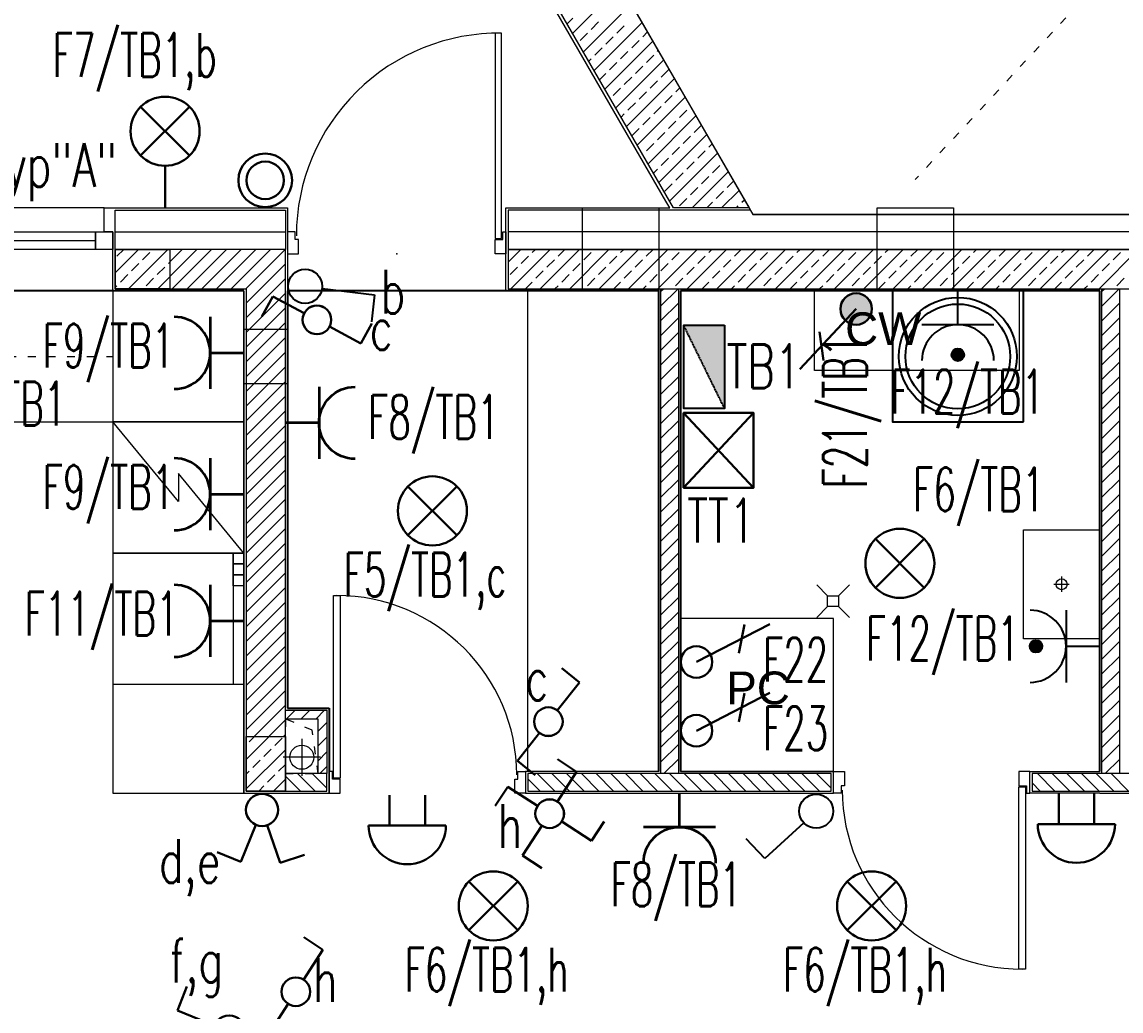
# Model space of a CAD drawing. Header units: millimetres. Extents: x 1780 to 154263, y -7240 to 17216.
# Drawn here: x 114942 to 115445, y 3319 to 3772 of the extents above; entities that cross this region are included whole.
import ezdxf

# ---------------------------------------------------------------- set-up
doc = ezdxf.new("R2010")
doc.units = ezdxf.units.MM
doc.linetypes.add('ACAD_ISO03W100', pattern=[30, 12, -18])
doc.linetypes.add('DASHED2', pattern=[0.375, 0.25, -0.125])
for name, color, linetype, lineweight in [('2d_SX_aranżacja drukowana', 200, 'Continuous', 5), ('2d_SX_aranżacja niedrukowana', 191, 'Continuous', 5), ('2d_SX_gruba przekroje', 90, 'Continuous', 20), ('2d_SX_instalacje', 200, 'Continuous', 9), ('2d_SX_instalacje szkic - kanalizacja sanitarna', 44, 'Continuous', 5), ('2d_SX_instalacje szkic - wentylacja wywiew', 14, 'Continuous', 5), ('2d_SX_przebicia', 96, 'Continuous', 13), ('2d_SX_stolarka drzwiowa', 211, 'Continuous', 5), ('2d_SX_stolarka okienna', 5, 'Continuous', 5), ('2d_SX_stolarka okznaczenia', 251, 'Continuous', 5), ('2d_SX_szraf', 251, 'Continuous', 0), ('2d_SX_warstwy', 181, 'Continuous', 9), ('2d_SX_widok', 10, 'Continuous', 9), ('SX_PZT_utwardzona', 10, 'Continuous', 9)]:
    doc.layers.add(name, color=color, linetype=linetype, lineweight=lineweight)
doc.layers.add('2d_SX_powierzchnia', color=251, linetype='Continuous', plot=False)
doc.layers.add('2d_SX_rewizja 18 września', color=210, linetype='Continuous')
doc.layers.add('60 instalacje elektryka', color=10, linetype='Continuous')
doc.styles.add('OPIS', font='simplex.shx', dxfattribs={"width": 0.7, "height": 4})
doc.linetypes.add('ZIGZAG', pattern='A,0.00254,-5.08,[131,ltypeshp.shx,S=5.08,R=0,X=-5.08,Y=0],-10.16,[131,ltypeshp.shx,S=5.08,R=180,X=5.08,Y=0],-5.08', length=20.32254)

# ---------------------------------------------------------------- blocks, each defined once
blk = doc.blocks.new('PDKLD B2')
at = {"color": 8}
blk.add_line((107766.88, -12637.1), (107706.88, -12637.1), dxfattribs=at)
blk.add_lwpolyline([(107766.88, -12697.1), (107766.88, -12637.1), (107706.88, -12637.1), (107706.88, -12697.1), (107766.88, -12697.1)], close=True, dxfattribs=at)
for radius in [27, 24]:
    blk.add_circle((107736.88, -12667.1), radius, dxfattribs=at)
at = {"layer": '2d_SX_aranżacja drukowana', "color": 8}
for p, q in [((107409.88, -12637.1), (106989.88, -12637.1)), ((107409.88, -12637.1), (106989.88, -12637.1)), ((107409.88, -12637.1), (107349.88, -12637.1)), ((107349.88, -12637.1), (107349.88, -12867.1)), ((107409.88, -12867.1), (107409.88, -12637.1)), ((107409.88, -12697.1), (107409.88, -12637.1)), ((107409.88, -12697.1), (107409.88, -12637.1)), ((107049.88, -12697.1), (107409.88, -12697.1)), ((107049.88, -12697.1), (107409.88, -12697.1)), ((107379.88, -12733.5), (107349.88, -12697.1)), ((107409.88, -12697.1), (107349.88, -12697.1)), ((107349.88, -12697.1), (107349.88, -12757.1)), ((107409.88, -12757.1), (107409.88, -12697.1)), ((107409.88, -12757.1), (107379.88, -12720.7)), ((107379.88, -12720.7), (107379.88, -12733.5)), ((107349.88, -12757.1), (107409.88, -12757.1)), ((107349.88, -12867.1), (107409.88, -12867.1))]:
    blk.add_line(p, q, dxfattribs=at)
at = {"layer": '2d_SX_aranżacja drukowana', "color": 8, "ltscale": 5}
for p, q in [((107671.28, -12673.6), (107671.28, -12637.1)), ((107764.98, -12637.1), (107764.98, -12673.6)), ((107609.88, -12767.3), (107609.88, -12673.6)), ((107764.98, -12673.6), (107671.28, -12673.6)), ((107609.88, -12777.1), (107609.88, -12697.1)), ((107801.88, -12746.41), (107801.88, -12796.41)), ((107349.88, -12757.1), (107349.88, -12817.1)), ((107409.88, -12757.1), (107349.88, -12757.1)), ((107404.88, -12762.1), (107404.88, -12757.1)), ((107404.88, -12757.1), (107409.88, -12757.1)), ((107409.88, -12757.1), (107404.88, -12757.1)), ((107404.88, -12757.1), (107404.88, -12817.1)), ((107409.88, -12757.1), (107409.88, -12762.1)), ((107409.88, -12817.1), (107409.88, -12757.1)), ((107404.88, -12767.1), (107404.88, -12762.1)), ((107404.88, -12762.1), (107409.88, -12762.1)), ((107409.88, -12762.1), (107404.88, -12762.1)), ((107409.88, -12762.1), (107409.88, -12767.1)), ((107404.88, -12772.1), (107404.88, -12767.1)), ((107404.88, -12767.1), (107409.88, -12767.1)), ((107409.88, -12767.1), (107404.88, -12767.1)), ((107409.88, -12767.1), (107409.88, -12772.1)), ((107409.88, -12772.1), (107404.88, -12772.1)), ((107609.88, -12787.1), (107609.88, -12857.1)), ((107679.88, -12787.1), (107609.88, -12787.1)), ((107609.88, -12787.1), (107609.88, -12857.1)), ((107679.88, -12857.1), (107679.88, -12787.1)), ((107349.88, -12817.1), (107409.88, -12817.1)), ((107609.88, -12857.1), (107679.88, -12857.1)), ((107609.88, -12857.1), (107679.88, -12857.1))]:
    blk.add_line(p, q, dxfattribs=at)
at = {"layer": '2d_SX_aranżacja drukowana', "color": 8, "linetype": 'ACAD_ISO03W100', "ltscale": 0.3}
blk.add_line((107049.88, -12667.1), (107349.88, -12667.1), dxfattribs=at)
at = {"layer": '2d_SX_aranżacja drukowana', "color": 8, "ltscale": 5}
blk.add_lwpolyline([(107801.88, -12796.41), (107766.88, -12796.41), (107766.88, -12746.41), (107801.88, -12746.41)], close=True, dxfattribs=at)
for points in [[(107780.88, -12771.41), (107787.88, -12771.41)], [(107784.38, -12767.91), (107784.38, -12774.91)]]:
    blk.add_lwpolyline(points, dxfattribs=at)
blk.add_circle((107784.38, -12771.41), 2.5, dxfattribs=at)
at = {"layer": '2d_SX_aranżacja niedrukowana', "color": 8}
for p, q in [((107539.88, -12637.1), (107599.88, -12637.1)), ((107539.88, -12857.1), (107539.88, -12637.1)), ((107599.88, -12637.1), (107599.88, -12857.1)), ((107599.88, -12857.1), (107539.88, -12857.1))]:
    blk.add_line(p, q, dxfattribs=at)
at = {"layer": '2d_SX_gruba przekroje', "color": 8}
for p, q in [((107426.38, -12226.92), (107642.99, -12602.1)), ((107603.14, -12596.08), (107394.88, -12235.36)), ((107345.88, -12610.1), (107345.88, -12599.1)), ((107345.88, -12599.1), (107349.88, -12599.1)), ((107349.88, -12599.1), (107429.88, -12599.1)), ((107429.88, -12599.1), (107429.88, -12637.1)), ((107529.88, -12637.1), (107529.88, -12599.1)), ((107529.88, -12599.1), (107604.88, -12599.1)), ((107604.88, -12599.1), (107603.14, -12596.08)), ((107642.99, -12602.1), (108237.38, -12602.1)), ((107349.88, -12610.1), (107345.88, -12610.1)), ((107349.88, -12637.1), (107349.88, -12610.1)), ((107409.88, -12637.1), (107349.88, -12637.1)), ((107409.88, -12637.1), (107409.88, -12857.1)), ((107429.88, -12637.1), (107429.88, -12637.1)), ((107429.88, -12828.1), (107429.88, -12637.1)), ((107599.88, -12637.1), (107529.88, -12637.1)), ((107599.88, -12637.1), (107599.88, -12857.1)), ((107609.88, -12857.1), (107609.88, -12637.1)), ((107801.88, -12637.1), (107609.88, -12637.1)), ((107801.88, -12857.1), (107801.88, -12637.1)), ((107448.88, -12828.1), (107429.88, -12828.1)), ((107448.88, -12828.1), (107429.88, -12828.1)), ((107448.88, -12857.1), (107448.88, -12828.1)), ((107448.88, -12857.1), (107448.88, -12828.1)), ((107409.88, -12857.1), (107409.88, -12867.1)), ((107448.88, -12867.1), (107448.88, -12857.1)), ((107599.88, -12857.1), (107538.88, -12857.1)), ((107538.88, -12857.1), (107538.88, -12867.1)), ((107679.88, -12857.1), (107609.88, -12857.1)), ((107679.88, -12867.1), (107679.88, -12857.1)), ((107769.88, -12867.1), (107769.88, -12857.1)), ((107769.88, -12857.1), (107801.88, -12857.1)), ((107409.88, -12867.1), (107448.88, -12867.1)), ((107538.88, -12867.1), (107679.88, -12867.1)), ((107801.88, -12867.1), (107769.88, -12867.1)), ((107801.88, -12867.1), (107861.88, -12867.1))]:
    blk.add_line(p, q, dxfattribs=at)
at = {"layer": '2d_SX_instalacje', "color": 8}
for points in [[(107677.23, -12776.62), (107672.23, -12771.62)], [(107682.23, -12776.62), (107687.23, -12771.62)], [(107677.23, -12781.62), (107672.23, -12786.62)], [(107682.23, -12781.62), (107687.23, -12786.62)]]:
    blk.add_lwpolyline(points, dxfattribs=at)
blk.add_lwpolyline([(107677.23, -12781.62), (107677.23, -12776.62), (107682.23, -12776.62), (107682.23, -12781.62)], close=True, dxfattribs=at)
at = {"layer": '2d_SX_instalacje szkic - kanalizacja sanitarna', "color": 8}
for p, q in [((107436.38, -12842.1), (107436.38, -12859.1)), ((107444.88, -12850.6), (107427.88, -12850.6))]:
    blk.add_line(p, q, dxfattribs=at)
blk.add_circle((107436.38, -12850.6), 5.5, dxfattribs=at)
at = {"layer": '2d_SX_instalacje szkic - wentylacja wywiew', "color": 8, "linetype": 'ACAD_ISO03W100', "ltscale": 0.3}
blk.add_line((108191.13, -12077.34), (107717.38, -12586.09), dxfattribs=at)
at = {"layer": '2d_SX_powierzchnia', "color": 8}
for p, q in [((107409.88, -12637.1), (106989.88, -12637.1)), ((107599.88, -12637.1), (107429.88, -12637.1)), ((107429.88, -12637.1), (107429.88, -12828.1)), ((107599.88, -12857.1), (107599.88, -12637.1)), ((107801.88, -12637.1), (107609.88, -12637.1)), ((107609.88, -12637.1), (107609.88, -12857.1)), ((107801.88, -12857.1), (107801.88, -12637.1)), ((107429.88, -12828.1), (107448.88, -12828.1)), ((107448.88, -12828.1), (107448.88, -12857.1))]:
    blk.add_line(p, q, dxfattribs=at)
at = {"layer": '2d_SX_przebicia', "color": 8}
for p, q in [((107564.88, -12637.1), (107564.88, -12599.1)), ((107564.88, -12599.1), (107599.88, -12599.1)), ((107599.88, -12599.1), (107599.88, -12637.1)), ((107699.88, -12637.1), (107699.88, -12599.1)), ((107699.88, -12599.1), (107734.88, -12599.1)), ((107734.88, -12599.1), (107734.88, -12637.1)), ((107599.88, -12637.1), (107564.88, -12637.1)), ((107734.88, -12637.1), (107699.88, -12637.1)), ((107409.88, -12654.6), (107429.88, -12654.6)), ((107409.88, -12679.6), (107409.88, -12654.6)), ((107429.88, -12654.6), (107429.88, -12679.6)), ((107429.88, -12679.6), (107409.88, -12679.6))]:
    blk.add_line(p, q, dxfattribs=at)
at = {"layer": '2d_SX_przebicia', "color": 8, "linetype": 'ACAD_ISO03W100', "ltscale": 0.3}
for p, q in [((107441.12, -12838.22), (107428.88, -12833.1)), ((107443.88, -12833.1), (107428.88, -12833.1)), ((107428.88, -12833.1), (107428.88, -12858.1)), ((107443.88, -12858.1), (107443.88, -12833.1)), ((107443.88, -12858.1), (107441.12, -12838.22)), ((107428.88, -12858.1), (107443.88, -12858.1))]:
    blk.add_line(p, q, dxfattribs=at)
at = {"layer": '2d_SX_stolarka drzwiowa', "color": 8}
for p, q in [((107527.87, -12519.09), (107524.87, -12519.09)), ((107524.87, -12519.09), (107524.88, -12613.1)), ((107527.87, -12519.09), (107524.87, -12519.09)), ((107524.87, -12519.09), (107524.88, -12613.1)), ((107527.88, -12613.1), (107527.87, -12519.09)), ((107527.88, -12613.1), (107527.87, -12519.09)), ((107433.38, -12610.1), (107429.88, -12610.1)), ((107429.88, -12610.1), (107429.88, -12620.1)), ((107433.38, -12610.1), (107429.88, -12610.1)), ((107429.88, -12610.1), (107429.88, -12620.1)), ((107433.38, -12613.6), (107433.38, -12610.1)), ((107433.38, -12613.6), (107433.38, -12610.1)), ((107528.38, -12613.6), (107528.38, -12610.1)), ((107528.38, -12610.1), (107529.88, -12610.1)), ((107528.38, -12613.6), (107528.38, -12610.1)), ((107528.38, -12610.1), (107529.88, -12610.1)), ((107529.88, -12610.1), (107529.88, -12620.1)), ((107529.88, -12610.1), (107529.88, -12620.1)), ((107434.88, -12613.6), (107433.38, -12613.6)), ((107434.88, -12613.6), (107433.38, -12613.6)), ((107434.88, -12620.1), (107434.88, -12613.6)), ((107434.88, -12620.1), (107434.88, -12613.6)), ((107524.88, -12613.1), (107527.88, -12613.1)), ((107524.88, -12613.1), (107527.88, -12613.1)), ((107524.88, -12613.6), (107528.38, -12613.6)), ((107524.88, -12620.1), (107524.88, -12613.6)), ((107524.88, -12613.6), (107528.38, -12613.6)), ((107524.88, -12620.1), (107524.88, -12613.6)), ((107429.88, -12620.1), (107434.88, -12620.1)), ((107429.88, -12620.1), (107434.88, -12620.1)), ((107529.88, -12620.1), (107524.88, -12620.1)), ((107529.88, -12620.1), (107524.88, -12620.1)), ((107450.88, -12860.1), (107450.88, -12776.6)), ((107450.88, -12776.6), (107453.88, -12776.6)), ((107453.88, -12776.6), (107453.88, -12860.1)), ((107450.38, -12857.1), (107448.88, -12857.1)), ((107448.88, -12857.1), (107448.88, -12867.1)), ((107450.38, -12860.6), (107450.38, -12857.1)), ((107535.38, -12857.1), (107538.88, -12857.1)), ((107535.38, -12860.6), (107535.38, -12857.1)), ((107538.88, -12857.1), (107538.88, -12867.1)), ((107679.88, -12867.1), (107679.88, -12857.1)), ((107679.88, -12857.1), (107684.88, -12857.1)), ((107684.88, -12857.1), (107684.88, -12863.6)), ((107769.88, -12857.1), (107764.88, -12857.1)), ((107764.88, -12857.1), (107764.88, -12863.6)), ((107769.88, -12867.1), (107769.88, -12857.1)), ((107453.88, -12860.6), (107450.38, -12860.6)), ((107453.88, -12860.1), (107450.88, -12860.1)), ((107453.88, -12867.1), (107453.88, -12860.6)), ((107533.88, -12867.1), (107533.88, -12860.6)), ((107533.88, -12860.6), (107535.38, -12860.6)), ((107448.88, -12867.1), (107453.88, -12867.1)), ((107538.88, -12867.1), (107533.88, -12867.1)), ((107683.38, -12867.1), (107679.88, -12867.1)), ((107684.88, -12863.6), (107683.38, -12863.6)), ((107683.38, -12863.6), (107683.38, -12867.1)), ((107764.88, -12863.6), (107768.38, -12863.6)), ((107764.88, -12947.6), (107764.88, -12864.1)), ((107764.88, -12864.1), (107767.88, -12864.1)), ((107767.88, -12864.1), (107767.88, -12947.6)), ((107768.38, -12863.6), (107768.38, -12867.1)), ((107768.38, -12867.1), (107769.88, -12867.1)), ((107767.88, -12947.6), (107764.88, -12947.6))]:
    blk.add_line(p, q, dxfattribs=at)
at = {"layer": '2d_SX_stolarka okienna', "color": 8}
for p, q in [((107147.88, -12610.1), (107341.88, -12610.1)), ((107341.88, -12618.1), (107341.88, -12610.1)), ((107341.88, -12610.1), (107349.88, -12610.1)), ((107341.88, -12610.1), (107341.88, -12618.1)), ((107349.88, -12610.1), (107349.88, -12618.1)), ((107147.88, -12614.1), (107341.88, -12614.1)), ((107341.88, -12618.1), (107147.88, -12618.1)), ((107349.88, -12618.1), (107341.88, -12618.1)), ((107349.88, -12618.1), (107349.88, -12618.1))]:
    blk.add_line(p, q, dxfattribs=at)
at = {"layer": '2d_SX_stolarka okznaczenia', "color": 8}
for centre, radius, start, end in [((107526.73, -12611.94), 92.85, 89.2932, 179.9404), ((107526.73, -12611.94), 92.85, 89.2932, 179.9404), ((107452.45, -12859.02), 82.43, 0.2975, 90.0508), ((107766.3, -12865.17), 82.43, 180.2975, 270.0508)]:
    blk.add_arc(centre, radius, start, end, dxfattribs=at)
blk.add_point((107479.88, -12620.1), dxfattribs=at)
blk.add_point((107479.88, -12620.1), dxfattribs=at)
at = {"layer": '2d_SX_szraf', "color": 8, "linetype": 'Continuous'}
for p, q in [((107560.44, -12519.13), (107582.41, -12497.17)), ((107565.37, -12527.67), (107587.34, -12505.71)), ((107557.98, -12514.86), (107560.52, -12512.31)), ((107568.94, -12517.36), (107572.31, -12513.99)), ((107570.3, -12536.21), (107592.27, -12514.25)), ((107563.89, -12522.41), (107567.26, -12519.05)), ((107580.73, -12519.05), (107584.1, -12515.68)), ((107592.52, -12520.73), (107594.73, -12518.52)), ((107575.24, -12544.75), (107597.2, -12522.79)), ((107575.68, -12524.1), (107579.05, -12520.73)), ((107587.47, -12525.78), (107590.83, -12522.41)), ((107570.63, -12529.15), (107574, -12525.78)), ((107582.41, -12530.83), (107585.78, -12527.47)), ((107594.2, -12532.52), (107597.57, -12529.15)), ((107599.25, -12527.47), (107599.66, -12527.06)), ((107567.84, -12531.94), (107568.94, -12530.83)), ((107577.36, -12535.88), (107580.73, -12532.52)), ((107580.17, -12553.29), (107602.13, -12531.33)), ((107589.15, -12537.57), (107592.52, -12534.2)), ((107572.77, -12540.48), (107575.68, -12537.57)), ((107584.1, -12542.62), (107587.47, -12539.25)), ((107585.1, -12561.83), (107607.06, -12539.87)), ((107600.94, -12539.25), (107604.3, -12535.88)), ((107579.05, -12547.67), (107582.41, -12544.3)), ((107595.88, -12544.3), (107599.25, -12540.94)), ((107607.67, -12545.99), (107609.52, -12544.14)), ((107590.03, -12570.37), (107611.99, -12548.41)), ((107590.83, -12549.35), (107594.2, -12545.99)), ((107602.62, -12551.04), (107605.99, -12547.67)), ((107585.78, -12554.41), (107589.15, -12551.04)), ((107597.57, -12556.09), (107600.94, -12552.72)), ((107609.35, -12557.77), (107612.72, -12554.41)), ((107614.41, -12552.72), (107614.45, -12552.67)), ((107582.63, -12557.56), (107584.1, -12556.09)), ((107592.52, -12561.14), (107595.88, -12557.77)), ((107594.96, -12578.91), (107616.92, -12556.94)), ((107604.3, -12562.82), (107607.67, -12559.46)), ((107587.56, -12566.1), (107590.83, -12562.82)), ((107599.25, -12567.88), (107602.62, -12564.51)), ((107616.09, -12564.51), (107619.38, -12561.21)), ((107594.2, -12572.93), (107597.57, -12569.56)), ((107599.89, -12587.45), (107621.85, -12565.48)), ((107611.04, -12569.56), (107614.41, -12566.19)), ((107622.83, -12571.24), (107624.31, -12569.75)), ((107592.49, -12574.64), (107592.52, -12574.61)), ((107604.82, -12595.99), (107626.78, -12574.02)), ((107605.99, -12574.61), (107609.35, -12571.24)), ((107617.77, -12576.3), (107621.14, -12572.93)), ((107600.94, -12579.66), (107604.3, -12576.3)), ((107612.72, -12581.35), (107616.09, -12577.98)), ((107624.51, -12583.03), (107627.88, -12579.66)), ((107597.42, -12583.18), (107599.25, -12581.35)), ((107607.67, -12586.4), (107611.04, -12583.03)), ((107615.19, -12599.09), (107631.71, -12582.56)), ((107619.46, -12588.08), (107622.83, -12584.71)), ((107602.62, -12591.45), (107605.99, -12588.08)), ((107614.41, -12593.13), (107617.77, -12589.77)), ((107631.24, -12589.77), (107634.18, -12586.83)), ((107609.35, -12598.18), (107612.72, -12594.82)), ((107626.19, -12594.82), (107629.56, -12591.45)), ((107628.67, -12599.08), (107636.64, -12591.1)), ((107637.98, -12596.5), (107639.11, -12595.37)), ((107621.93, -12599.08), (107624.51, -12596.5)), ((107635.41, -12599.07), (107636.3, -12598.18)), ((107350.88, -12628.77), (107361.55, -12618.1)), ((107351.67, -12621.24), (107354.81, -12618.1)), ((107357.02, -12636.1), (107375.02, -12618.1)), ((107363.45, -12622.93), (107366.82, -12619.56)), ((107375.88, -12623.81), (107381.59, -12618.1)), ((107375.88, -12630.55), (107388.33, -12618.1)), ((107377.06, -12636.1), (107395.06, -12618.1)), ((107383.8, -12636.1), (107401.8, -12618.1)), ((107390.53, -12636.1), (107408.53, -12618.1)), ((107397.27, -12636.1), (107415.27, -12618.1)), ((107404, -12636.1), (107422, -12618.1)), ((107410.74, -12636.1), (107428.74, -12618.1)), ((107530.88, -12623.88), (107536.66, -12618.1)), ((107532.13, -12636.1), (107550.13, -12618.1)), ((107541.94, -12619.56), (107543.4, -12618.1)), ((107545.6, -12636.1), (107563.6, -12618.1)), ((107553.72, -12621.24), (107556.87, -12618.1)), ((107559.07, -12636.1), (107577.07, -12618.1)), ((107565.51, -12622.93), (107568.88, -12619.56)), ((107572.54, -12636.1), (107590.54, -12618.1)), ((107582.35, -12619.56), (107583.81, -12618.1)), ((107586.01, -12636.1), (107604.01, -12618.1)), ((107594.13, -12621.24), (107597.28, -12618.1)), ((107599.48, -12636.1), (107617.48, -12618.1)), ((107605.92, -12622.93), (107609.29, -12619.56)), ((107612.95, -12636.1), (107630.95, -12618.1)), ((107622.76, -12619.56), (107624.22, -12618.1)), ((107626.43, -12636.1), (107644.43, -12618.1)), ((107634.54, -12621.24), (107637.69, -12618.1)), ((107639.9, -12636.1), (107657.9, -12618.1)), ((107646.33, -12622.93), (107649.7, -12619.56)), ((107653.37, -12636.1), (107671.37, -12618.1)), ((107663.17, -12619.56), (107664.63, -12618.1)), ((107666.84, -12636.1), (107684.84, -12618.1)), ((107674.96, -12621.24), (107678.1, -12618.1)), ((107680.31, -12636.1), (107698.31, -12618.1)), ((107686.74, -12622.93), (107690.11, -12619.56)), ((107693.78, -12636.1), (107711.78, -12618.1)), ((107703.58, -12619.56), (107705.04, -12618.1)), ((107707.25, -12636.1), (107725.25, -12618.1)), ((107715.37, -12621.24), (107718.51, -12618.1)), ((107720.72, -12636.1), (107738.72, -12618.1)), ((107727.15, -12622.93), (107730.52, -12619.56)), ((107734.19, -12636.1), (107752.19, -12618.1)), ((107743.99, -12619.56), (107745.45, -12618.1)), ((107747.66, -12636.1), (107765.66, -12618.1)), ((107755.78, -12621.24), (107758.92, -12618.1)), ((107761.13, -12636.1), (107779.13, -12618.1)), ((107767.56, -12622.93), (107770.93, -12619.56)), ((107774.6, -12636.1), (107792.6, -12618.1)), ((107784.4, -12619.56), (107785.86, -12618.1)), ((107788.07, -12636.1), (107806.07, -12618.1)), ((107796.19, -12621.24), (107799.33, -12618.1)), ((107801.54, -12636.1), (107819.54, -12618.1)), ((107807.98, -12622.93), (107811.34, -12619.56)), ((107358.4, -12627.98), (107361.77, -12624.61)), ((107375.24, -12624.61), (107375.88, -12623.97)), ((107410.88, -12642.69), (107428.88, -12624.69)), ((107536.88, -12624.61), (107540.25, -12621.24)), ((107548.67, -12626.29), (107552.04, -12622.93)), ((107560.46, -12627.98), (107563.83, -12624.61)), ((107577.3, -12624.61), (107580.66, -12621.24)), ((107589.08, -12626.29), (107592.45, -12622.93)), ((107600.87, -12627.98), (107604.24, -12624.61)), ((107617.71, -12624.61), (107621.07, -12621.24)), ((107629.49, -12626.29), (107632.86, -12622.93)), ((107641.28, -12627.98), (107644.65, -12624.61)), ((107658.12, -12624.61), (107661.49, -12621.24)), ((107669.9, -12626.29), (107673.27, -12622.93)), ((107681.69, -12627.98), (107685.06, -12624.61)), ((107698.53, -12624.61), (107701.9, -12621.24)), ((107710.32, -12626.29), (107713.68, -12622.93)), ((107722.1, -12627.98), (107725.47, -12624.61)), ((107738.94, -12624.61), (107742.31, -12621.24)), ((107750.73, -12626.29), (107754.09, -12622.93)), ((107762.51, -12627.98), (107765.88, -12624.61)), ((107779.35, -12624.61), (107782.72, -12621.24)), ((107791.14, -12626.29), (107794.51, -12622.93)), ((107802.92, -12627.98), (107806.29, -12624.61)), ((107353.35, -12633.03), (107356.72, -12629.66)), ((107370.19, -12629.66), (107373.56, -12626.29)), ((107531.83, -12629.66), (107535.2, -12626.29)), ((107543.62, -12631.34), (107546.99, -12627.98)), ((107555.41, -12633.03), (107558.77, -12629.66)), ((107572.24, -12629.66), (107575.61, -12626.29)), ((107584.03, -12631.34), (107587.4, -12627.98)), ((107595.82, -12633.03), (107599.18, -12629.66)), ((107612.66, -12629.66), (107616.02, -12626.29)), ((107624.44, -12631.34), (107627.81, -12627.98)), ((107636.23, -12633.03), (107639.6, -12629.66)), ((107653.07, -12629.66), (107656.43, -12626.29)), ((107664.85, -12631.34), (107668.22, -12627.98)), ((107676.64, -12633.03), (107680.01, -12629.66)), ((107693.48, -12629.66), (107696.85, -12626.29)), ((107705.26, -12631.34), (107708.63, -12627.98)), ((107717.05, -12633.03), (107720.42, -12629.66)), ((107733.89, -12629.66), (107737.26, -12626.29)), ((107745.68, -12631.34), (107749.04, -12627.98)), ((107757.46, -12633.03), (107760.83, -12629.66)), ((107774.3, -12629.66), (107777.67, -12626.29)), ((107786.09, -12631.34), (107789.45, -12627.98)), ((107797.87, -12633.03), (107801.24, -12629.66)), ((107350.88, -12635.5), (107351.67, -12634.71)), ((107365.14, -12634.71), (107368.5, -12631.34)), ((107370.49, -12636.1), (107375.88, -12630.71)), ((107410.88, -12649.43), (107428.88, -12631.43)), ((107538.87, -12636.1), (107541.94, -12633.03)), ((107552.34, -12636.1), (107553.72, -12634.71)), ((107567.19, -12634.71), (107570.56, -12631.34)), ((107579.28, -12636.1), (107582.35, -12633.03)), ((107592.75, -12636.1), (107594.13, -12634.71)), ((107607.6, -12634.71), (107610.97, -12631.34)), ((107619.69, -12636.1), (107622.76, -12633.03)), ((107633.16, -12636.1), (107634.54, -12634.71)), ((107648.01, -12634.71), (107651.38, -12631.34)), ((107660.1, -12636.1), (107663.17, -12633.03)), ((107673.57, -12636.1), (107674.96, -12634.71)), ((107688.43, -12634.71), (107691.79, -12631.34)), ((107700.51, -12636.1), (107703.58, -12633.03)), ((107713.98, -12636.1), (107715.37, -12634.71)), ((107728.84, -12634.71), (107732.2, -12631.34)), ((107740.92, -12636.1), (107743.99, -12633.03)), ((107754.39, -12636.1), (107755.78, -12634.71)), ((107769.25, -12634.71), (107772.62, -12631.34)), ((107781.33, -12636.1), (107784.4, -12633.03)), ((107794.8, -12636.1), (107796.19, -12634.71)), ((107809.66, -12634.71), (107813.03, -12631.34)), ((107410.88, -12656.16), (107428.88, -12638.16)), ((107600.88, -12637.23), (107602.01, -12636.1)), ((107600.88, -12643.97), (107608.75, -12636.1)), ((107802.88, -12637.29), (107804.07, -12636.1)), ((107802.88, -12644.02), (107810.8, -12636.1)), ((107410.88, -12662.9), (107428.88, -12644.9)), ((107600.88, -12650.7), (107608.88, -12642.7)), ((107802.88, -12650.76), (107810.88, -12642.76)), ((107600.88, -12657.44), (107608.88, -12649.44)), ((107802.88, -12657.49), (107810.88, -12649.49)), ((107410.88, -12669.64), (107428.88, -12651.64)), ((107410.88, -12676.37), (107428.88, -12658.37)), ((107600.88, -12664.17), (107608.88, -12656.17)), ((107802.88, -12664.23), (107810.88, -12656.23)), ((107410.88, -12683.11), (107428.88, -12665.11)), ((107600.88, -12670.91), (107608.88, -12662.91)), ((107802.88, -12670.96), (107810.88, -12662.96)), ((107600.88, -12677.64), (107608.88, -12669.64)), ((107802.88, -12677.7), (107810.88, -12669.7)), ((107410.88, -12689.84), (107428.88, -12671.84)), ((107410.88, -12696.58), (107428.88, -12678.58)), ((107600.88, -12684.38), (107608.88, -12676.38)), ((107802.88, -12684.43), (107810.88, -12676.43)), ((107410.88, -12703.31), (107428.88, -12685.31)), ((107600.88, -12691.11), (107608.88, -12683.11)), ((107802.88, -12691.17), (107810.88, -12683.17)), ((107600.88, -12697.85), (107608.88, -12689.85)), ((107802.88, -12697.9), (107810.88, -12689.9)), ((107410.88, -12710.05), (107428.88, -12692.05)), ((107410.88, -12716.78), (107428.88, -12698.78)), ((107600.88, -12704.58), (107608.88, -12696.58)), ((107802.88, -12704.64), (107810.88, -12696.64)), ((107410.88, -12723.52), (107428.88, -12705.52)), ((107600.88, -12711.32), (107608.88, -12703.32)), ((107802.88, -12711.37), (107810.88, -12703.37)), ((107600.88, -12718.05), (107608.88, -12710.05)), ((107802.88, -12718.11), (107810.88, -12710.11)), ((107410.88, -12730.25), (107428.88, -12712.25)), ((107410.88, -12736.99), (107428.88, -12718.99)), ((107600.88, -12724.79), (107608.88, -12716.79)), ((107802.88, -12724.84), (107810.88, -12716.84)), ((107410.88, -12743.72), (107428.88, -12725.72)), ((107600.88, -12731.52), (107608.88, -12723.52)), ((107802.88, -12731.58), (107810.88, -12723.58)), ((107600.88, -12738.26), (107608.88, -12730.26)), ((107802.88, -12738.31), (107810.88, -12730.31)), ((107410.88, -12750.46), (107428.88, -12732.46)), ((107410.88, -12757.19), (107428.88, -12739.19)), ((107600.88, -12744.99), (107608.88, -12736.99)), ((107802.88, -12745.05), (107810.88, -12737.05)), ((107410.88, -12763.93), (107428.88, -12745.93)), ((107600.88, -12751.73), (107608.88, -12743.73)), ((107802.88, -12751.78), (107810.88, -12743.78)), ((107600.88, -12758.46), (107608.88, -12750.46)), ((107802.88, -12758.52), (107810.88, -12750.52)), ((107410.88, -12770.66), (107428.88, -12752.66)), ((107410.88, -12777.4), (107428.88, -12759.4)), ((107600.88, -12765.2), (107608.88, -12757.2)), ((107802.88, -12765.26), (107810.88, -12757.26)), ((107410.88, -12784.13), (107428.88, -12766.13)), ((107600.88, -12771.93), (107608.88, -12763.93)), ((107802.88, -12771.99), (107810.88, -12763.99)), ((107600.88, -12778.67), (107608.88, -12770.67)), ((107802.88, -12778.73), (107810.88, -12770.73)), ((107410.88, -12790.87), (107428.88, -12772.87)), ((107410.88, -12797.6), (107428.88, -12779.6)), ((107600.88, -12785.41), (107608.88, -12777.41)), ((107802.88, -12785.46), (107810.88, -12777.46)), ((107410.88, -12804.34), (107428.88, -12786.34)), ((107600.88, -12792.14), (107608.88, -12784.14)), ((107802.88, -12792.2), (107810.88, -12784.2)), ((107600.88, -12798.88), (107608.88, -12790.88)), ((107802.88, -12798.93), (107810.88, -12790.93)), ((107410.88, -12811.07), (107428.88, -12793.07)), ((107410.88, -12817.81), (107428.88, -12799.81)), ((107600.88, -12805.61), (107608.88, -12797.61)), ((107802.88, -12805.67), (107810.88, -12797.67)), ((107410.88, -12824.54), (107428.88, -12806.54)), ((107600.88, -12812.35), (107608.88, -12804.35)), ((107802.88, -12812.4), (107810.88, -12804.4)), ((107600.88, -12819.08), (107608.88, -12811.08)), ((107802.88, -12819.14), (107810.88, -12811.14)), ((107410.88, -12831.28), (107428.88, -12813.28)), ((107410.88, -12838.02), (107428.88, -12820.02)), ((107600.88, -12825.82), (107608.88, -12817.82)), ((107802.88, -12825.87), (107810.88, -12817.87)), ((107414.53, -12841.1), (107428.88, -12826.75)), ((107600.88, -12832.55), (107608.88, -12824.55)), ((107802.88, -12832.61), (107810.88, -12824.61)), ((107429.27, -12833.1), (107433.27, -12829.1)), ((107436, -12833.1), (107440, -12829.1)), ((107442.74, -12833.1), (107446.74, -12829.1)), ((107600.88, -12839.29), (107608.88, -12831.29)), ((107802.88, -12839.34), (107810.88, -12831.34)), ((107421.27, -12841.1), (107428.88, -12833.49)), ((107443.88, -12838.69), (107447.88, -12834.69)), ((107410.88, -12851.65), (107421.43, -12841.1)), ((107412.28, -12843.5), (107414.69, -12841.1)), ((107424.07, -12845.19), (107427.44, -12841.82)), ((107428, -12841.1), (107428.88, -12840.22)), ((107443.88, -12845.43), (107447.88, -12841.43)), ((107600.88, -12846.02), (107608.88, -12838.02)), ((107802.88, -12846.08), (107810.88, -12838.08)), ((107410.88, -12865.12), (107428.88, -12847.12)), ((107419.02, -12850.24), (107422.39, -12846.87)), ((107600.88, -12852.76), (107608.88, -12844.76)), ((107802.88, -12852.81), (107810.88, -12844.81)), ((107413.97, -12855.29), (107417.33, -12851.92)), ((107443.88, -12852.16), (107447.88, -12848.16)), ((107602.27, -12858.1), (107608.88, -12851.49)), ((107804.33, -12858.1), (107810.88, -12851.55)), ((107410.88, -12858.38), (107412.28, -12856.97)), ((107425.75, -12856.97), (107428.88, -12853.85)), ((107444.68, -12858.1), (107447.88, -12854.9)), ((107420.7, -12862.03), (107424.07, -12858.66)), ((107423.37, -12866.1), (107428.88, -12860.59)), ((107428.88, -12859.26), (107435.71, -12866.1)), ((107434.45, -12858.1), (107442.45, -12866.1)), ((107441.18, -12858.1), (107447.88, -12864.79)), ((107539.88, -12860.5), (107545.48, -12866.1)), ((107544.21, -12858.1), (107552.21, -12866.1)), ((107550.95, -12858.1), (107558.95, -12866.1)), ((107557.68, -12858.1), (107565.68, -12866.1)), ((107564.42, -12858.1), (107572.42, -12866.1)), ((107571.15, -12858.1), (107579.15, -12866.1)), ((107577.89, -12858.1), (107585.89, -12866.1)), ((107584.62, -12858.1), (107592.62, -12866.1)), ((107591.36, -12858.1), (107599.36, -12866.1)), ((107598.09, -12858.1), (107606.09, -12866.1)), ((107604.83, -12858.1), (107612.83, -12866.1)), ((107611.56, -12858.1), (107619.56, -12866.1)), ((107618.3, -12858.1), (107626.3, -12866.1)), ((107625.04, -12858.1), (107633.04, -12866.1)), ((107631.77, -12858.1), (107639.77, -12866.1)), ((107638.51, -12858.1), (107646.51, -12866.1)), ((107645.24, -12858.1), (107653.24, -12866.1)), ((107651.98, -12858.1), (107659.98, -12866.1)), ((107658.71, -12858.1), (107666.71, -12866.1)), ((107665.45, -12858.1), (107673.45, -12866.1)), ((107672.18, -12858.1), (107678.88, -12864.79)), ((107773.36, -12858.1), (107781.36, -12866.1)), ((107780.09, -12858.1), (107788.09, -12866.1)), ((107786.83, -12858.1), (107794.83, -12866.1)), ((107793.57, -12858.1), (107801.57, -12866.1)), ((107800.3, -12858.1), (107808.3, -12866.1)), ((107807.04, -12858.1), (107815.04, -12866.1)), ((107416.63, -12866.1), (107419.02, -12863.71)), ((107428.88, -12866), (107428.98, -12866.1)), ((107770.88, -12862.35), (107774.62, -12866.1))]:
    blk.add_line(p, q, dxfattribs=at)
at = {"layer": '2d_SX_szraf', "color": 8, "linetype": 'ZIGZAG'}
for p, q in [((107350.88, -12610.1), (107428.88, -12610.1)), ((107350.88, -12610.1), (107428.88, -12610.1)), ((108237.38, -12610.1), (107530.88, -12610.1))]:
    blk.add_line(p, q, dxfattribs=at)
at = {"layer": '2d_SX_warstwy', "color": 8}
for p, q in [((107426.38, -12226.92), (107641.24, -12599.07)), ((107606.61, -12599.09), (107396.38, -12234.95)), ((107350.88, -12618.1), (107350.88, -12600.1)), ((107350.88, -12600.1), (107428.88, -12600.1)), ((107350.88, -12618.1), (107350.88, -12600.1)), ((107350.88, -12600.1), (107428.88, -12600.1)), ((107428.88, -12600.1), (107428.88, -12618.1)), ((107428.88, -12600.1), (107428.88, -12618.1)), ((107641.83, -12600.1), (107530.88, -12600.1)), ((107530.88, -12600.1), (107530.88, -12618.1)), ((107641.24, -12599.07), (107606.61, -12599.09)), ((108237.38, -12602.1), (107642.99, -12602.1)), ((107350.88, -12618.1), (107375.88, -12618.1)), ((107350.88, -12636.1), (107350.88, -12618.1)), ((107428.88, -12618.1), (107350.88, -12618.1)), ((107428.88, -12618.1), (107350.88, -12618.1)), ((107428.88, -12618.1), (107350.88, -12618.1)), ((107350.88, -12618.1), (107350.88, -12636.1)), ((107375.88, -12618.1), (107375.88, -12636.1)), ((107428.88, -12636.1), (107428.88, -12618.1)), ((107530.88, -12618.1), (108237.38, -12618.1)), ((108235.88, -12618.1), (107530.88, -12618.1)), ((107530.88, -12618.1), (107530.88, -12636.1)), ((107375.88, -12636.1), (107350.88, -12636.1)), ((107350.88, -12636.1), (107410.88, -12636.1)), ((107410.88, -12636.1), (107410.88, -12866.1)), ((107428.88, -12636.1), (107428.88, -12636.1)), ((107428.88, -12866.1), (107428.88, -12636.1)), ((107530.88, -12636.1), (108216.88, -12636.1)), ((107600.88, -12858.1), (107600.88, -12636.1)), ((107600.88, -12636.1), (107608.88, -12636.1)), ((107608.88, -12636.1), (107608.88, -12858.1)), ((107802.88, -12858.1), (107802.88, -12636.1)), ((107802.88, -12636.1), (107810.88, -12636.1)), ((107810.88, -12636.1), (107810.88, -12858.1)), ((107428.88, -12829.1), (107447.88, -12829.1)), ((107428.88, -12833.1), (107428.88, -12829.1)), ((107447.88, -12829.1), (107447.88, -12858.1)), ((107443.88, -12833.1), (107428.88, -12833.1)), ((107443.88, -12858.1), (107443.88, -12833.1)), ((107410.88, -12841.1), (107428.88, -12841.1)), ((107410.88, -12866.1), (107410.88, -12841.1)), ((107428.88, -12841.1), (107428.88, -12866.1)), ((107428.88, -12858.1), (107428.88, -12866.1)), ((107447.88, -12858.1), (107428.88, -12858.1)), ((107447.88, -12858.1), (107443.88, -12858.1)), ((107447.88, -12866.1), (107447.88, -12858.1)), ((107539.88, -12858.1), (107539.88, -12866.1)), ((107678.88, -12858.1), (107539.88, -12858.1)), ((107608.88, -12858.1), (107600.88, -12858.1)), ((107678.88, -12866.1), (107678.88, -12858.1)), ((107770.88, -12858.1), (107770.88, -12866.1)), ((107860.88, -12858.1), (107770.88, -12858.1)), ((107810.88, -12858.1), (107802.88, -12858.1)), ((107428.88, -12866.1), (107410.88, -12866.1)), ((107410.88, -12866.1), (107428.88, -12866.1)), ((107428.88, -12866.1), (107447.88, -12866.1)), ((107539.88, -12866.1), (107678.88, -12866.1)), ((107770.88, -12866.1), (107860.88, -12866.1))]:
    blk.add_line(p, q, dxfattribs=at)
at = {"layer": '2d_SX_widok', "color": 8, "ltscale": 0.5}
for p, q in [((107345.88, -12599.1), (107053.88, -12599.1)), ((107049.88, -12637.1), (107349.88, -12637.1)), ((107349.88, -12637.1), (107349.88, -12637.1))]:
    blk.add_line(p, q, dxfattribs=at)
at = {"layer": 'SX_PZT_utwardzona', "color": 8, "ltscale": 0.5}
blk.add_line((107529.88, -12599.1), (107604.88, -12599.1), dxfattribs=at)
blk.add_line((107529.88, -12599.1), (107604.88, -12599.1), dxfattribs=at)
at = {"layer": '60 instalacje elektryka', "lineweight": 15, "char_height": 15, "width": 46.676, "attachment_point": 1, "style": 'OPIS'}
for s, insert in [('\\pxql;{\\W1;\\fArial|b0|i0|c238|p34;\\C8;CW}', (107685.24, -12646.92)), ('\\pxql;{\\W1;\\fArial|b0|i0|c238|p34;\\C8;PC}', (107630.8, -12811.36))]:
    blk.add_mtext(s, dxfattribs=dict(at, insert=insert))
blk = doc.blocks.new('lampa1')
at = {"layer": '60 instalacje elektryka', "lineweight": 30}
for p, q in [((2045.42, 2946.75), (2067.75, 2924.42)), ((2067.75, 2946.75), (2045.42, 2924.42))]:
    blk.add_line(p, q, dxfattribs=at)
blk.add_circle((2056.58, 2935.58), 15.79, dxfattribs=at)
blk = doc.blocks.new('kinkiet')
at = {"layer": '60 instalacje elektryka', "lineweight": 30}
for p, q in [((-249830.13, -8956.18), (-249807.78, -8978.54)), ((-249830.13, -8978.54), (-249807.78, -8956.18)), ((-249834.76, -8967.36), (-249854.04, -8967.36))]:
    blk.add_line(p, q, dxfattribs=at)
blk.add_circle((-249818.96, -8967.36), 15.81, dxfattribs=at)
blk = doc.blocks.new('gniazdo')
at = {"layer": '60 instalacje elektryka', "lineweight": 35}
for p, q in [((1911.132, 1039.393), (1911.132, 1043.76)), ((1911.132, 1041.576), (1909.09, 1041.576))]:
    blk.add_line(p, q, dxfattribs=at)
blk.add_arc((1913.316, 1041.576), 2.184, 90, 270, dxfattribs=at)
blk = doc.blocks.new('gniazdo IP44')
at = {"layer": '60 instalacje elektryka'}
h = blk.add_hatch(color=256, dxfattribs=at)
h.dxf.hatch_style = 1
edge = h.paths.add_edge_path()
edge.add_arc((1758.87, 20893.39), 2.87, 0, 360)
at = {"layer": '60 instalacje elektryka', "lineweight": 25}
for p, q in [((1775.37, 20879.59), (1742.37, 20879.59)), ((1758.87, 20879.59), (1758.87, 20864.16))]:
    blk.add_line(p, q, dxfattribs=at)
at = {"layer": '60 instalacje elektryka'}
blk.add_circle((1758.87, 20893.39), 2.87, dxfattribs=at)
at = {"layer": '60 instalacje elektryka', "lineweight": 25}
blk.add_arc((1758.87, 20896.09), 16.5, 180, 0, dxfattribs=at)
blk = doc.blocks.new('dzwonek')
at = {"layer": '60 instalacje elektryka', "lineweight": 30}
for p, q in [((45521.51, 32173.7), (45521.51, 32180.62)), ((45529.64, 32173.7), (45529.64, 32180.62)), ((45516.72, 32173.7), (45534.43, 32173.7))]:
    blk.add_line(p, q, dxfattribs=at)
blk.add_arc((45525.58, 32173.7), 8.85, 180, 0, dxfattribs=at)
blk = doc.blocks.new('przyc dzwon')
at = {"layer": '60 instalacje elektryka', "lineweight": 30}
for radius in [12.29, 8.6]:
    blk.add_circle((1849.39, 2121.08), radius, dxfattribs=at)
blk = doc.blocks.new('jednobiegunowy')
at = {"layer": '60 instalacje elektryka'}
for p, q in [((2190.56, 2793.4), (2200.02, 2802.78)), ((2200.02, 2802.78), (2204.88, 2797.97))]:
    blk.add_line(p, q, dxfattribs=at)
blk.add_circle((2187.5, 2790.37), 4.3, dxfattribs=at)
blk = doc.blocks.new('wyl jednbieg')
at = {"layer": '60 instalacje elektryka', "lineweight": 30}
for p, q in [((2059.79, 3882.77), (2066.28, 3897.38)), ((2066.28, 3897.38), (2075.69, 3893.31))]:
    blk.add_line(p, q, dxfattribs=at)
blk.add_circle((2057.17, 3876.88), 6.45, dxfattribs=at)
blk = doc.blocks.new('schodowy')
blk.add_blockref('wyl jednbieg', (82.33, 4.2))
at = {"rotation": 180}
blk.add_blockref('wyl jednbieg', (4196.68, 7757.96), dxfattribs=at)
blk = doc.blocks.new('swiecznikowy')
at = {"layer": '60 instalacje elektryka', "lineweight": 30}
for p, q in [((2664.24, 2089), (2665.41, 2097.95)), ((2678.19, 2087.04), (2664.24, 2089)), ((2679.06, 2083.14), (2667.28, 2075.42)), ((2667.28, 2075.42), (2672.16, 2067.82))]:
    blk.add_line(p, q, dxfattribs=at)
blk.add_circle((2683.81, 2086.25), 5.68, dxfattribs=at)
blk.add_circle((2683.81, 2086.25), 5.68, dxfattribs=at)
blk = doc.blocks.new('wyp1f1')
at = {"layer": '60 instalacje elektryka', "linetype": 'ByBlock'}
h = blk.add_hatch(color=256, dxfattribs=at)
h.dxf.hatch_style = 1
edge = h.paths.add_edge_path()
edge.add_arc((80631.58, -8730.07), 7.23, 205.9816, 565.9816)
h = blk.add_hatch(color=256, dxfattribs=at)
h.dxf.hatch_style = 1
edge = h.paths.add_edge_path()
edge.add_arc((80631.58, -8730.07), 7.23, 219.5608, 219.5608)
at = {"layer": '60 instalacje elektryka', "linetype": 'ByBlock', "lineweight": 30}
for p, q in [((80668.31, -8739.09), (80631.58, -8730.07)), ((80659.46, -8731.53), (80648.9, -8739.7))]:
    blk.add_line(p, q, dxfattribs=at)
blk.add_circle((80631.58, -8730.07), 7.23, dxfattribs=at)
blk = doc.blocks.new('TB1')
at = {"linetype": 'DASHED2'}
blk.add_hatch(color=1, dxfattribs=at).paths.add_polyline_path([(2274.41, 2644.78), (2237.65, 2626.74), (2237.65, 2644.78)])
at = {"color": 1, "linetype": 'DASHED2'}
for p, q in [((2237.65, 2626.74), (2237.65, 2644.78)), ((2237.65, 2644.78), (2274.41, 2644.78)), ((2274.41, 2644.78), (2237.65, 2626.74))]:
    blk.add_line(p, q, dxfattribs=at)
at = {"color": 1}
blk.add_lwpolyline([(2237.65, 2644.78), (2274.41, 2644.78), (2274.41, 2626.74), (2237.65, 2626.74)], close=True, dxfattribs=at)

msp = doc.modelspace()

# ---------------------------------------------------------------- hatches: boundary and pattern name
at = {"layer": '60 instalacje elektryka', "linetype": 'ByBlock'}
h = msp.add_hatch(color=256, dxfattribs=at)
h.dxf.hatch_style = 1
edge = h.paths.add_edge_path()
edge.add_arc((115250.73, 3479.11), 7.23, 247.0526, 247.0526)
h = msp.add_hatch(color=256, dxfattribs=at)
h.dxf.hatch_style = 1
edge = h.paths.add_edge_path()
edge.add_arc((115250.73, 3447.66), 7.23, 247.0526, 247.0526)

# ---------------------------------------------------------------- linework, layer by layer
at = {"layer": '60 instalacje elektryka', "linetype": 'ByBlock', "lineweight": 30}
for p, q in [((115284.34, 3496.44), (115250.73, 3479.11)), ((115272.71, 3496.32), (115270.12, 3483.22)), ((115284.34, 3464.98), (115250.73, 3447.66)), ((115272.71, 3464.87), (115270.12, 3451.76))]:
    msp.add_line(p, q, dxfattribs=at)
at = {"layer": '60 instalacje elektryka', "lineweight": 30}
msp.add_lwpolyline([(115244.86, 3558.91), (115244.86, 3593.16), (115276.91, 3593.16), (115276.91, 3558.91)], close=True, dxfattribs=at)
msp.add_lwpolyline([(115276.91, 3558.91), (115244.86, 3593.16), (115244.86, 3558.91), (115276.91, 3593.16)], dxfattribs=at)
at = {"layer": '60 instalacje elektryka', "linetype": 'ByBlock', "lineweight": 30}
for centre in [(115250.73, 3479.11), (115250.73, 3447.66)]:
    msp.add_circle(centre, 7.23, dxfattribs=at)

# ---------------------------------------------------------------- block references
at = {"xscale": 1.037316055007232, "yscale": 1.037316055007232, "zscale": 1.037316055007232, "rotation": 269.9999999999998}
msp.add_blockref('TB1', (112520.11, 5954.45), dxfattribs=at)
at = {"layer": '2d_SX_rewizja 18 września'}
msp.add_blockref('PDKLD B2', (7633.58, 16286.09), dxfattribs=at)
at = {"layer": '2d_SX_rewizja 18 września', "rotation": 240.7185729389371}
msp.add_blockref('wyp1f1', (162375.37, 69699.95), dxfattribs=at)
at = {"layer": '60 instalacje elektryka'}
for name, p, rotation in [('kinkiet', (106039.95, 253541.04), 89.99999999999999), ('gniazdo IP44', (117129.33, 24513.15), 180), ('gniazdo IP44', (136299.62, 1727.42), 90.00000000000001)]:
    msp.add_blockref(name, p, dxfattribs=dict(at, rotation=rotation))
at = {"layer": '60 instalacje elektryka', "xscale": -1, "rotation": 180}
msp.add_blockref('przyc dzwon', (113203.8, 5820.68), dxfattribs=at)
at = {"layer": '60 instalacje elektryka'}
for name, p, xscale, yscale, zscale, rotation in [('jednobiegunowy', (108624.9, 3613.13), 1.818212235840003, 1.818212235840003, 1.818212235840003, 308.4316210044145), ('schodowy', (119224.67, 1855.03), -1.01853555804, 1.01853555804, 1.01853555804, 37.89926879271067), ('gniazdo', (129468.93, 11490.95), 7.556206694400001, 7.556206694400001, 7.556206694400001, 180), ('gniazdo', (100636.98, 11458.94), -7.556206694400001, 7.556206694400001, 7.556206694400001, 180), ('gniazdo', (129468.93, 11426.25), 7.556206694400001, 7.556206694400001, 7.556206694400001, 180), ('lampa1', (118068.57, 5607.14), -1.0011, 1.0011, 1.0011, 89.99999999999991), ('lampa1', (118282.69, 5583.12), -1.0011, 1.0011, 1.0011, 89.99999999999987), ('gniazdo', (129468.93, 11368.3), 7.556206694400001, 7.556206694400001, 7.556206694400001, 180), ('schodowy', (117676.85, 7214.15), -1.01853555804, 1.01853555804, 1.01853555804, 117.5944223239504), ('schodowy', (117291.82, 7400.9), -1.01853555804, 1.01853555804, 1.01853555804, 123.2886194740526), ('schodowy', (119174.71, 1301.32), -1.01853555804, 1.01853555804, 1.01853555804, 33.28861947405262), ('swiecznikowy', (113061.32, -518.84), -1.296, 1.296, 1.296, 281.0000545508107), ('gniazdo', (123113.32, 17844.47), -7.556206694400001, 7.556206694400001, 7.556206694400001, 89.99999999999991), ('jednobiegunowy', (119472.16, 8330.08), 1.818212235840003, 1.818212235840003, 1.818212235840003, 177.8303263594146), ('dzwonek', (206475.91, -60942.53), -2, 2, 2, 359.9999999999999), ('dzwonek', (206169.43, -60943.17), -2, 2, 2, 359.9999999999999), ('lampa1', (118096.47, 5426.29), -1.0011, 1.0011, 1.0011, 89.99999999999984), ('lampa1', (118269.77, 5426.29), -1.0011, 1.0011, 1.0011, 89.99999999999986), ('schodowy', (117175.55, 7319.39), -1.01853555804, 1.01853555804, 1.01853555804, 123.2886194740526), ('swiecznikowy', (111106.47, 5300.34), -1.295999999999999, 1.296, 1.296, 191.0000545508107)]:
    msp.add_blockref(name, p, dxfattribs=dict(at, xscale=xscale, yscale=yscale, zscale=zscale, rotation=rotation))

# ---------------------------------------------------------------- texts
at = {"layer": '60 instalacje elektryka', "lineweight": 15, "char_height": 20, "style": 'OPIS'}
for s, insert, width, attachment_point in [('\\pxql;{\\W0.6;F7/TB1,b}', (114978.08, 3766.99), 22.1829, 3), ('\\pxql;typ"A"', (114927.13, 3716.69), 60, 1), ('\\pxql;{\\W0.6;F9/TB1}', (114951.32, 3633.95), 65.7143, 1), ('\\pxql;{\\W0.6;F12/TB1}', (115361.69, 3612.88), 22.1829, 3), ('\\pxql;{\\W0.6;F17/TB1}', (114913.84, 3607.39), 22.1829, 3), ('\\pxql;{\\W0.6;F8/TB1}', (115122.53, 3601.28), 22.1829, 3), ('\\pxql;{\\W0.6;F9/TB1}', (114951.32, 3569.25), 65.7143, 1), ('\\pxql;{\\W0.6;F6/TB1}', (115349.96, 3568.08), 65.7143, 1), ('\\pxql;{\\W0.6;F5/TB1,c}', (115111.34, 3529.1), 22.1829, 3), ('\\pxql;{\\W0.6;F11/TB1}', (114943.03, 3511.3), 65.7143, 1), ('\\pxql;{\\W0.6;F12/TB1}', (115350.5, 3499.86), 22.1829, 3), ('\\pxql;{\\W0.6;F22}', (115281.19, 3490.14), 77.1429, 1), ('\\pxql;{\\W0.6;F23}', (115281.19, 3458.69), 33.1429, 1), ('\\pxql;{\\W0.6;F8/TB1}', (115233.57, 3387.28), 22.1829, 3), ('\\pxql;{\\W0.6;F6/TB1,h}', (115139.23, 3348.25), 22.1829, 3), ('\\pxql;{\\W0.6;F6/TB1,h}', (115312.54, 3348.25), 22.1829, 3)]:
    msp.add_mtext(s, dxfattribs=dict(at, insert=insert, width=width, attachment_point=attachment_point))
at = {"layer": '60 instalacje elektryka', "lineweight": 20, "char_height": 20, "width": 8.2, "attachment_point": 9, "rotation": 0, "style": 'OPIS'}
for s, insert in [('\\pxqr;b', (115117.37, 3638.59)), ('\\pxqr;c', (115111.8, 3621.94)), ('\\pxqr;c', (115183.09, 3461.53)), ('\\pxqr;h', (115171, 3394.05)), ('\\pxqr;d,e', (115032.66, 3371.91)), ('\\pxqr;f,g', (115033.98, 3325.78)), ('\\pxqr;h', (115086.45, 3323.52))]:
    msp.add_mtext(s, dxfattribs=dict(at, insert=insert))
at = {"layer": '60 instalacje elektryka', "lineweight": 30, "char_height": 20, "attachment_point": 1, "style": 'OPIS'}
for s, insert, width in [('\\pxql;TB1', (115264.45, 3624.51), 39.3333), ('\\pxql;TT1', (115246.41, 3553.81), 37.3333)]:
    msp.add_mtext(s, dxfattribs=dict(at, insert=insert, width=width))
at = {"layer": '60 instalacje elektryka', "lineweight": 15, "insert": (115308.69, 3558.56), "char_height": 20, "width": 74.8571, "attachment_point": 1, "rotation": 90, "style": 'OPIS'}
msp.add_mtext('\\pxql;{\\W0.6;F21/TB1}', dxfattribs=at)

doc.saveas('drawing.dxf')
